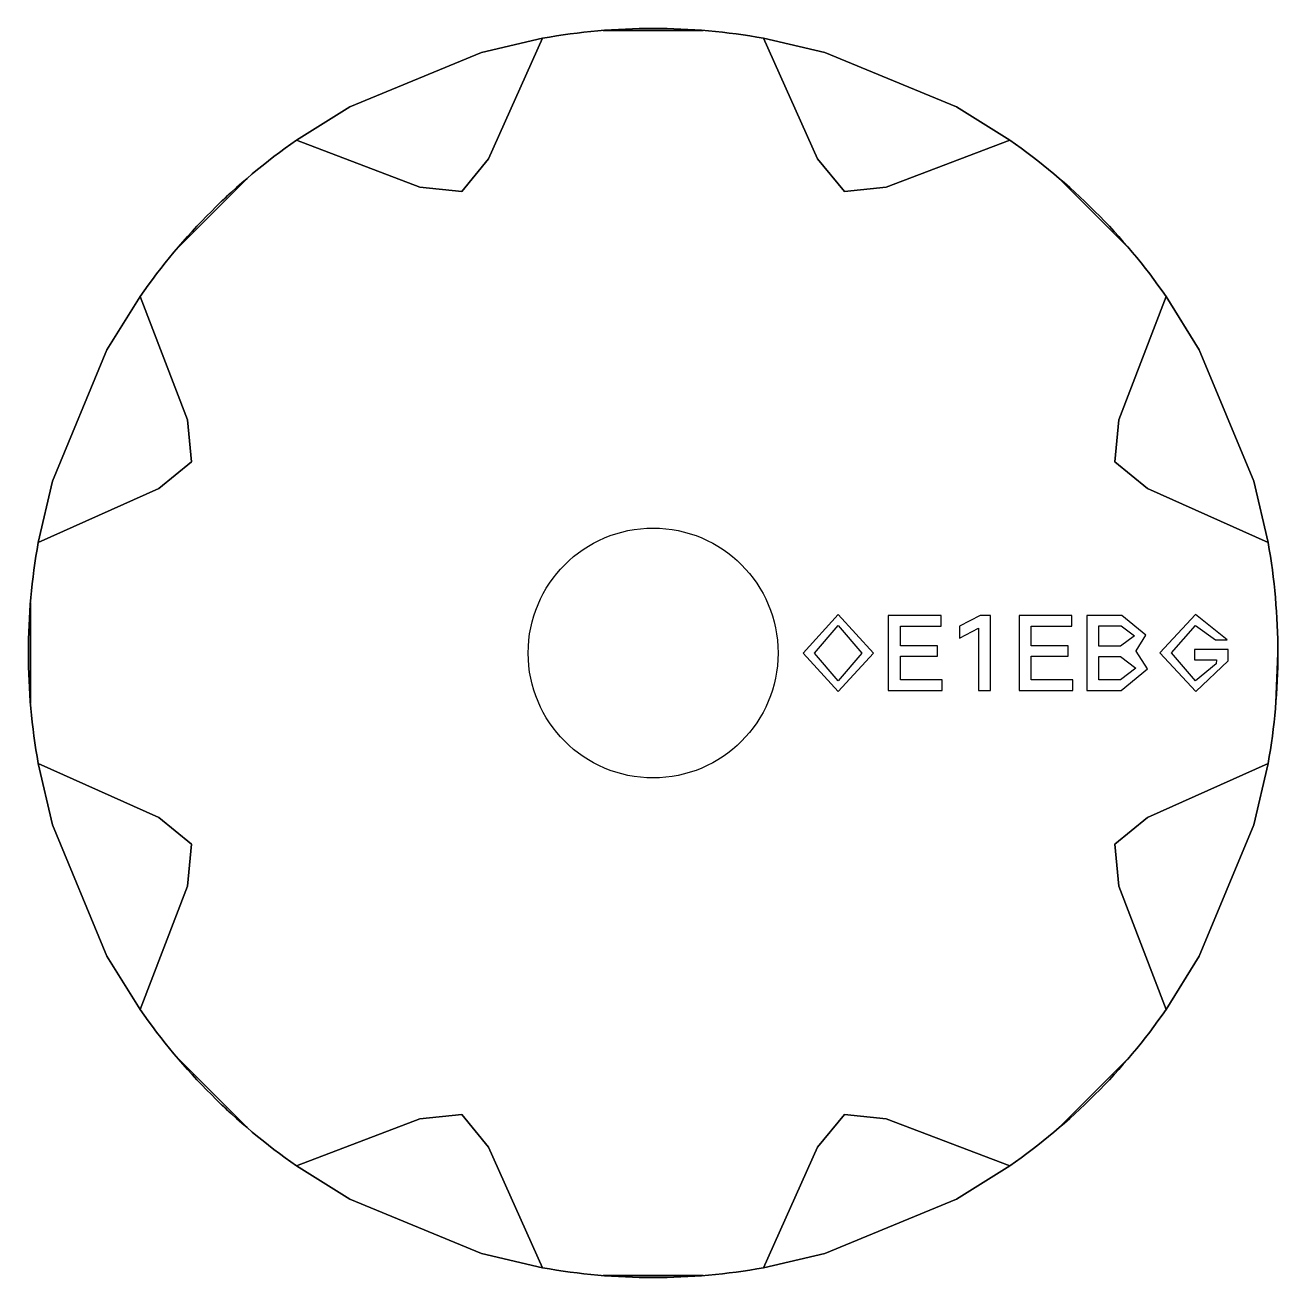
# Model space of a CAD drawing. Extents: x -25.1 to 25, y -25.1 to 25.1.
import ezdxf

# ---------------------------------------------------------------- set-up
doc = ezdxf.new("R2010")
doc.units = 0
doc.layers.get('0').update_dxf_attribs({"linetype": 'continuous'})

# ---------------------------------------------------------------- blocks, each defined once
blk = doc.blocks.new('SKETCH004')
at = {"color": 250}
blk.add_lwpolyline([(24.92, -2), (25, 0, -0.044473), (24.606, -4.421), (19.779, -6.583), (18.478, -7.654), (18.64, -9.331), (20.525, -14.273, -0.089122), (14.273, -20.525), (9.331, -18.64), (7.654, -18.478), (6.583, -19.779), (4.421, -24.606, -0.089122), (-4.421, -24.606), (-6.583, -19.779), (-7.654, -18.478), (-9.331, -18.64), (-14.273, -20.525, -0.089122), (-20.525, -14.273), (-18.64, -9.331), (-18.478, -7.654), (-19.779, -6.583), (-24.606, -4.421, -0.089122), (-24.606, 4.421), (-19.779, 6.583), (-18.478, 7.654), (-18.64, 9.331), (-20.525, 14.273, -0.089122), (-14.273, 20.525), (-9.331, 18.64), (-7.654, 18.478), (-6.583, 19.779), (-4.421, 24.606, -0.089122), (4.421, 24.606), (6.583, 19.779), (7.654, 18.478), (9.331, 18.64), (14.273, 20.525, -0.089122), (20.525, 14.273), (18.64, 9.331), (18.478, 7.654), (19.779, 6.583), (24.606, 4.421, -0.044473), (25, 0), (25, 0)], format="xyb", dxfattribs=at)
for points in [[(2, 24.92), (-2, 24.92), (2, 24.92), (-2, 24.92)], [(-14.273, 20.525), (-12.137, 21.856), (-6.872, 24.037), (-4.421, 24.606), (-6.872, 24.037), (-12.137, 21.856)], [(4.421, 24.606), (6.873, 24.037), (12.137, 21.856), (14.273, 20.525), (12.137, 21.856), (6.873, 24.037)], [(-16.207, 19.035), (-19.035, 16.207), (-16.207, 19.035), (-19.035, 16.207)], [(19.035, 16.207), (16.207, 19.035), (19.035, 16.207), (16.207, 19.035)], [(-24.606, 4.421), (-24.037, 6.873), (-21.856, 12.137), (-20.525, 14.273), (-21.856, 12.137), (-24.037, 6.873)], [(20.525, 14.273), (21.856, 12.137), (24.037, 6.872), (24.606, 4.421), (24.037, 6.872), (21.856, 12.137)], [(-24.92, 2), (-24.92, -2), (-24.92, 2), (-24.92, -2)], [(6, 0), (7.41, -1.545), (8.816, 0), (7.41, 1.545)], [(20.277, 0.001), (21.712, -1.545), (23.007, -0.316), (23.007, 0.134), (21.67, 0.134), (21.67, -0.278), (22.548, -0.278), (22.535, -0.437), (21.704, -1.108), (20.74, 0.001), (21.708, 1.107), (22.505, 0.533), (22.973, 0.533), (21.704, 1.545)], [(6.463, 0), (7.41, 1.107), (8.353, 0), (7.41, -1.108)], [(11.563, -1.5), (11.563, -1.072), (9.896, -1.072), (9.896, -0.125), (11.378, -0.125), (11.378, 0.282), (9.896, 0.282), (9.896, 1.071), (11.524, 1.071), (11.524, 1.5), (9.411, 1.5), (9.411, -1.5)], [(12.254, 1.076), (12.254, 0.6), (13.026, 0.994), (13.026, -1.5), (13.497, -1.5), (13.497, 1.5), (13.081, 1.5)], [(16.795, -1.5), (16.795, -1.072), (15.128, -1.072), (15.128, -0.125), (16.611, -0.125), (16.611, 0.282), (15.128, 0.282), (15.128, 1.071), (16.756, 1.071), (16.756, 1.5), (14.644, 1.5), (14.644, -1.5)], [(17.358, 1.5), (17.358, -1.5), (18.729, -1.5), (19.779, -0.639), (19.325, 0.072), (19.325, 0.085), (19.719, 0.715), (18.755, 1.5)], [(18.725, 1.084), (19.256, 0.681), (18.704, 0.269), (17.834, 0.269), (17.834, 1.084)], [(18.708, -0.134), (19.312, -0.613), (18.708, -1.076), (17.834, -1.076), (17.834, -0.134)], [(-20.525, -14.273), (-21.856, -12.137), (-24.037, -6.872), (-24.606, -4.421), (-24.037, -6.872), (-21.856, -12.137)], [(24.606, -4.421), (24.037, -6.873), (21.856, -12.137), (20.525, -14.273), (21.856, -12.137), (24.037, -6.873)], [(-19.035, -16.207), (-16.207, -19.035), (-19.035, -16.207), (-16.207, -19.035)], [(16.207, -19.035), (19.035, -16.207), (16.207, -19.035), (19.035, -16.207)], [(-4.421, -24.606), (-6.873, -24.037), (-12.137, -21.856), (-14.273, -20.525), (-12.137, -21.856), (-6.873, -24.037)], [(14.273, -20.525), (12.137, -21.856), (6.872, -24.037), (4.421, -24.606), (6.872, -24.037), (12.137, -21.856)], [(-2, -24.92), (2, -24.92), (-2, -24.92), (2, -24.92)]]:
    blk.add_lwpolyline(points, close=True, dxfattribs=at)
for points in [[(2, 24.92), (-2, 24.92), (2, 24.92)], [(2, 24.92), (-2, 24.92), (2, 24.92)], [(2, 24.92), (-2, 24.92), (2, 24.92)], [(2, 24.92), (-2, 24.92), (2, 24.92)], [(2, 24.92), (-2, 24.92), (2, 24.92)], [(2, 24.92), (-2, 24.92), (2, 24.92)], [(-14.273, 20.525), (-12.137, 21.856), (-6.872, 24.037), (-4.421, 24.606)], [(-4.421, 24.606), (-6.583, 19.779), (-7.654, 18.478)], [(7.654, 18.478), (6.583, 19.779), (4.421, 24.606)], [(4.421, 24.606), (6.873, 24.037), (12.137, 21.856), (14.273, 20.525)], [(-7.654, 18.478), (-9.331, 18.64), (-14.273, 20.525)], [(14.273, 20.525), (9.331, 18.64), (7.654, 18.478)], [(-16.207, 19.035), (-19.035, 16.207), (-16.207, 19.035)], [(-16.207, 19.035), (-19.035, 16.207), (-16.207, 19.035)], [(-16.207, 19.035), (-19.035, 16.207), (-16.207, 19.035)], [(-16.207, 19.035), (-19.035, 16.207), (-16.207, 19.035)], [(-16.207, 19.035), (-19.035, 16.207), (-16.207, 19.035)], [(-16.207, 19.035), (-19.035, 16.207), (-16.207, 19.035)], [(19.035, 16.207), (16.207, 19.035), (19.035, 16.207)], [(19.035, 16.207), (16.207, 19.035), (19.035, 16.207)], [(19.035, 16.207), (16.207, 19.035), (19.035, 16.207)], [(19.035, 16.207), (16.207, 19.035), (19.035, 16.207)], [(19.035, 16.207), (16.207, 19.035), (19.035, 16.207)], [(19.035, 16.207), (16.207, 19.035), (19.035, 16.207)], [(-24.606, 4.421), (-24.037, 6.873), (-21.856, 12.137), (-20.525, 14.273)], [(-20.525, 14.273), (-18.64, 9.331), (-18.478, 7.654)], [(18.478, 7.654), (18.64, 9.331), (20.525, 14.273)], [(20.525, 14.273), (21.856, 12.137), (24.037, 6.872), (24.606, 4.421)], [(-18.478, 7.654), (-19.779, 6.583), (-24.606, 4.421)], [(24.606, 4.421), (19.779, 6.583), (18.478, 7.654)], [(-24.92, 2), (-24.92, -2), (-24.92, 2)], [(-24.92, 2), (-24.92, -2), (-24.92, 2)], [(-24.92, 2), (-24.92, -2), (-24.92, 2)], [(-24.92, 2), (-24.92, -2), (-24.92, 2)], [(-24.92, 2), (-24.92, -2), (-24.92, 2)], [(-24.92, 2), (-24.92, -2), (-24.92, 2)], [(-24.606, -4.421), (-19.779, -6.583), (-18.478, -7.654)], [(-20.525, -14.273), (-21.856, -12.137), (-24.037, -6.872), (-24.606, -4.421)], [(18.478, -7.654), (19.779, -6.583), (24.606, -4.421)], [(24.606, -4.421), (24.037, -6.873), (21.856, -12.137), (20.525, -14.273)], [(-18.478, -7.654), (-18.64, -9.331), (-20.525, -14.273)], [(20.525, -14.273), (18.64, -9.331), (18.478, -7.654)], [(-19.035, -16.207), (-16.207, -19.035), (-19.035, -16.207)], [(-19.035, -16.207), (-16.207, -19.035), (-19.035, -16.207)], [(-19.035, -16.207), (-16.207, -19.035), (-19.035, -16.207)], [(-19.035, -16.207), (-16.207, -19.035), (-19.035, -16.207)], [(-19.035, -16.207), (-16.207, -19.035), (-19.035, -16.207)], [(-19.035, -16.207), (-16.207, -19.035), (-19.035, -16.207)], [(16.207, -19.035), (19.035, -16.207), (16.207, -19.035)], [(16.207, -19.035), (19.035, -16.207), (16.207, -19.035)], [(16.207, -19.035), (19.035, -16.207), (16.207, -19.035)], [(16.207, -19.035), (19.035, -16.207), (16.207, -19.035)], [(16.207, -19.035), (19.035, -16.207), (16.207, -19.035)], [(16.207, -19.035), (19.035, -16.207), (16.207, -19.035)], [(-14.273, -20.525), (-9.331, -18.64), (-7.654, -18.478)], [(-7.654, -18.478), (-6.583, -19.779), (-4.421, -24.606)], [(4.421, -24.606), (6.583, -19.779), (7.654, -18.478)], [(7.654, -18.478), (9.331, -18.64), (14.273, -20.525)], [(-4.421, -24.606), (-6.873, -24.037), (-12.137, -21.856), (-14.273, -20.525)], [(14.273, -20.525), (12.137, -21.856), (6.872, -24.037), (4.421, -24.606)], [(-2, -24.92), (2, -24.92), (-2, -24.92)], [(-2, -24.92), (2, -24.92), (-2, -24.92)], [(-2, -24.92), (2, -24.92), (-2, -24.92)], [(-2, -24.92), (2, -24.92), (-2, -24.92)], [(-2, -24.92), (2, -24.92), (-2, -24.92)], [(-2, -24.92), (2, -24.92), (-2, -24.92)]]:
    blk.add_lwpolyline(points, dxfattribs=at)
blk.add_circle((0, 0), 5, dxfattribs=at)
for start, end in [(79.8143, 100.1857), (124.8143, 145.1857), (34.8143, 55.1857), (169.8143, -169.8143), (0, 10.1857), (-10.1857, 0), (-145.1857, -124.8143), (-55.1857, -34.8143), (-100.1857, -79.8143)]:
    blk.add_arc((0, 0), 25, start, end, dxfattribs=at)

msp = doc.modelspace()

# ---------------------------------------------------------------- block references
at = {"color": 250}
msp.add_blockref('SKETCH004', (0, 0), dxfattribs=at)

doc.saveas('drawing.dxf')
